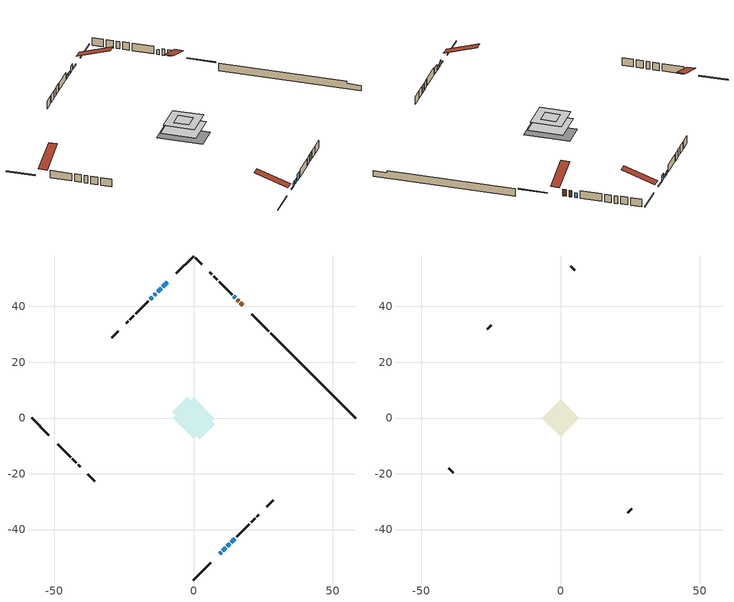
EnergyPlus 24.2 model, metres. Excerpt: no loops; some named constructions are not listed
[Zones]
conditioned space
 floor outside (Floor1 construction): -1.42,0 0,1.42 1.42,0 0,-1.42 z0.92
 floor adiabatic (AdiabaticFloorConstruction): -7.4,0 0,7.4 7.4,0 0,-7.4 z0.92
 floor foundation (Slab1 construction): -7.6,2.22 -2.22,7.6 7.6,-2.22 2.22,-7.6 z-1.52
 wall outside (RimJoist1 construction): 0,-58.1 6.23,-51.87 / -58.1,0 -51.87,-6.23 / 0,58.1 -6.23,51.87 / 27.05,31.05 20.82,37.28 z0.92:1.22
 wall outside (AdiabaticWallConstruction 1): 17.61,40.49 16.85,41.25 / 16.19,41.9 15.61,42.49 z0.92:2.95
 wall outside (AdiabaticWallConstruction): 14.95,43.14 14.48,43.61 z0.92:2.45; -9.44,48.65 -10.95,47.14 z0.92:1.38; 9.44,-48.66 9.91,-48.18 z0.92:1.4; -11.61,46.49 -12.83,45.27 z0.92:2.93; -13.49,44.61 -14.08,44.02 z0.92:1.84; -14.74,43.36 -15.53,42.57 z0.92:2.04; 10.57,-47.53 11.5,-46.59 z0.92:2.44; 12.16,-45.94 12.91,-45.18 z0.92:2.14; 13.57,-44.53 14.79,-43.3 z0.92:2.98
 wall outside (Wall1 construction): 15.45,-42.65 20.03,-38.07 / -48.65,-9.44 -44.08,-14.02 / -16.18,41.91 -20.76,37.34 / 13.83,44.27 9.25,48.84 z0.92:3.36
 wall outside (Wall2 construction): 20.68,-37.41 22.06,-36.04 / -43.42,-14.68 -42.05,-16.05 / -21.42,36.68 -22.79,35.3 / 8.6,49.5 7.22,50.88 z0.92:3.36
 wall outside (Wall3 construction): 22.71,-35.38 23.46,-34.64 / -41.39,-16.71 -40.64,-17.45 / -23.45,34.65 -24.19,33.9 / 6.56,51.53 5.82,52.28 z0.92:3.36
 wall outside (Wall6 construction): 26.25,-31.84 28.62,-29.47 / -37.85,-20.25 -35.48,-22.61 / -26.99,31.11 -29.36,28.74 / 3.02,55.07 0.66,57.44 z0.92:3.36
 wall foundation (FoundationWall1 construction): 27.71,30.39,-1.52 27.71,30.39,0.92 55.06,3.04,0.92 55.06,3.04,0.23 58.1,0,0.23 58.1,0,-1.52
 window (WindowConstruction): 14.95,43.14 14.49,43.61 z0.92:2.44
 window (WindowConstruction 7): -9.44,48.65 -10.95,47.15 z0.92:1.38
 window (WindowConstruction 8): 9.44,-48.65 9.91,-48.19 z0.92:1.4
 window (WindowConstruction 1): -11.61,46.49 -12.83,45.27 z0.92:2.93
 window (WindowConstruction 2): -13.49,44.61 -14.08,44.02 z0.92:1.83
 window (WindowConstruction 3): -14.74,43.36 -15.53,42.57 z0.92:2.04
 window (WindowConstruction 4): 10.57,-47.53 11.5,-46.59 z0.92:2.44
 window (WindowConstruction 6): 12.16,-45.94 12.91,-45.18 z0.92:2.14
 window (WindowConstruction 5): 13.57,-44.53 14.79,-43.3 z0.92:2.98
 door (Door): 17.61,40.49 16.85,41.25 z0.92:2.95
 door (Door 1): 16.19,41.9 15.61,42.49 z0.92:2.95
 ceiling adiabatic (AdiabaticFloorConstruction): 0,-7.4 7.4,0 0,7.4 -7.4,0 z0.92
attic - vented
 floor to conditioned space (Floor2 construction Reversed): -3.23,0 0,3.23 3.23,0 0,-3.23 z3.36
 floor to conditioned space (Floor3 construction Reversed): -6.66,0 0,6.66 6.66,0 0,-6.66 z3.36
 wall outside (Wall4 construction): 24.12,-33.98 25.6,-32.5 / -39.99,-18.11 -38.51,-19.59 / -24.85,33.24 -26.33,31.76 / 5.16,52.93 3.68,54.41 z0.92:3.36
 roof outside (Roof1 construction): 8.79,-49.31,3.36 1.58,-42.11,6.75 -0.31,-44.01,6.75 6.89,-51.21,3.36; -49.31,-8.79,3.36 -42.11,-1.58,6.75 -44.01,0.31,6.75 -51.21,-6.89,3.36; -8.79,49.31,3.36 -1.58,42.11,6.75 0.31,44.01,6.75 -6.89,51.21,3.36; 18.26,39.83,3.36 11.06,32.63,6.75 12.96,30.73,6.75 20.16,37.93,3.36
[Material] Roughness=Rough; Thermal Absorptance=0.9
Name | Thickness {m} | Conductivity {W/m-K} | Density {kg/m3} | Specific Heat {J/kg-K} | Solar Absorptance | Visible Absorptance
ceiling loosefill ins | 0.169333 | 0.0480833 | 16.02 | 1046.75 | 0.7 | 0.7
ceiling stud and cavity | 0.1397 | 0.164942 | 65.682 | 1177.47 | 0.7 | 0.7
ceiling stud and cavity 1 | 0.1397 | 0.139924 | 65.682 | 1177.47 | 0.7 | 0.7
gypsum board | 0.0127 | 0.160291 | 801 | 837.4 | 0.6 | 0.6
[Construction]
Floor2 construction: ceiling loosefill ins, ceiling stud and cavity, gypsum board
Floor3 construction: ceiling loosefill ins, ceiling stud and cavity 1, gypsum board
[EnergyManagementSystem:OutputVariable] Type of Data in Variable=Summed; Update Frequency=ZoneTimestep; Units=J
Name | EMS Variable | EMS Program or Subroutine
Energy Management System Output Variable 35 | loads_clg_floors | component_loads_program
Energy Management System Output Variable 36 | loads_clg_slabs | component_loads_program
Energy Management System Output Variable 37 | loads_clg_internal_mass | component_loads_program
Energy Management System Output Variable 38 | loads_clg_infil | component_loads_program
Energy Management System Output Variable 39 | loads_clg_natvent | component_loads_program
Energy Management System Output Variable 40 | loads_clg_mechvent | component_loads_program
Energy Management System Output Variable 41 | loads_clg_whf | component_loads_program
Energy Management System Output Variable 42 | loads_clg_ducts | component_loads_program
Energy Management System Output Variable 43 | loads_clg_intgains | component_loads_program
Energy Management System Output Variable 44 | loads_clg_lighting | component_loads_program
Energy Management System Output Variable 45 | loads_htg_tot | total_loads_program
Energy Management System Output Variable 46 | loads_clg_tot | total_loads_program
[Schedule:Day:Interval]
interior lighting schedule day: No, 01:00, 0.108182, 04:00, 0.0901515, 05:00, 0.0991667, 06:00, 0.162273, 07:00, 0.270455, 08:00, 0.342576, 10:00, 0.369621, 11:00, 0.351591, 12:00, 0.333561, 13:00, 0.324545, 14:00, 0.31553, 15:00, 0.333561, 16:00, 0.369621, 17:00, 0.450758, 18:00, 0.585985, 19:00, 0.775303, 20:00, 0.955606, 21:00, 0.991667, 22:00, 0.712197, 23:00, 0.360606, 24:00, 0.162273
interior lighting schedule day 1: No, 01:00, 0.100909, 04:00, 0.0840909, 05:00, 0.0925, 06:00, 0.151364, 07:00, 0.252273, 08:00, 0.319545, 10:00, 0.344773, 11:00, 0.327955, 12:00, 0.311136, 13:00, 0.302727, 14:00, 0.294318, 15:00, 0.311136, 16:00, 0.344773, 17:00, 0.420455, 18:00, 0.546591, 19:00, 0.723182, 20:00, 0.891364, 21:00, 0.925, 22:00, 0.664318, 23:00, 0.336364, 24:00, 0.151364
interior lighting schedule day 2: No, 01:00, 0.0927273, 04:00, 0.0772727, 05:00, 0.085, 06:00, 0.139091, 07:00, 0.231818, 08:00, 0.293636, 10:00, 0.316818, 11:00, 0.301364, 12:00, 0.285909, 13:00, 0.278182, 14:00, 0.270455, 15:00, 0.285909, 16:00, 0.316818, 17:00, 0.386364, 18:00, 0.502273, 19:00, 0.664545, 20:00, 0.819091, 21:00, 0.85, 22:00, 0.610455, 23:00, 0.309091, 24:00, 0.139091
interior lighting schedule day 3: No, 01:00, 0.0845455, 04:00, 0.0704545, 05:00, 0.0775, 06:00, 0.126818, 07:00, 0.211364, 08:00, 0.267727, 10:00, 0.288864, 11:00, 0.274773, 12:00, 0.260682, 13:00, 0.253636, 14:00, 0.246591, 15:00, 0.260682, 16:00, 0.288864, 17:00, 0.352273, 18:00, 0.457955, 19:00, 0.605909, 20:00, 0.746818, 21:00, 0.775, 22:00, 0.556591, 23:00, 0.281818, 24:00, 0.126818
interior lighting schedule day 4: No, 01:00, 0.0763636, 04:00, 0.0636364, 05:00, 0.07, 06:00, 0.114545, 07:00, 0.190909, 08:00, 0.241818, 10:00, 0.260909, 11:00, 0.248182, 12:00, 0.235455, 13:00, 0.229091, 14:00, 0.222727, 15:00, 0.235455, 16:00, 0.260909, 17:00, 0.318182, 18:00, 0.413636, 19:00, 0.547273, 20:00, 0.674545, 21:00, 0.7, 22:00, 0.502727, 23:00, 0.254545, 24:00, 0.114545
interior lighting schedule day 5: No, 01:00, 0.0727273, 04:00, 0.0606061, 05:00, 0.0666667, 06:00, 0.109091, 07:00, 0.181818, 08:00, 0.230303, 10:00, 0.248485, 11:00, 0.236364, 12:00, 0.224242, 13:00, 0.218182, 14:00, 0.212121, 15:00, 0.224242, 16:00, 0.248485, 17:00, 0.30303, 18:00, 0.393939, 19:00, 0.521212, 20:00, 0.642424, 21:00, 0.666667, 22:00, 0.478788, 23:00, 0.242424, 24:00, 0.109091
interior lighting schedule day 6: No, 01:00, 0.0745455, 04:00, 0.0621212, 05:00, 0.0683333, 06:00, 0.111818, 07:00, 0.186364, 08:00, 0.236061, 10:00, 0.254697, 11:00, 0.242273, 12:00, 0.229848, 13:00, 0.223636, 14:00, 0.217424, 15:00, 0.229848, 16:00, 0.254697, 17:00, 0.310606, 18:00, 0.403788, 19:00, 0.534242, 20:00, 0.658485, 21:00, 0.683333, 22:00, 0.490758, 23:00, 0.248485, 24:00, 0.111818
interior lighting schedule day 7: No, 01:00, 0.08, 04:00, 0.0666667, 05:00, 0.0733333, 06:00, 0.12, 07:00, 0.2, 08:00, 0.253333, 10:00, 0.273333, 11:00, 0.26, 12:00, 0.246667, 13:00, 0.24, 14:00, 0.233333, 15:00, 0.246667, 16:00, 0.273333, 17:00, 0.333333, 18:00, 0.433333, 19:00, 0.573333, 20:00, 0.706667, 21:00, 0.733333, 22:00, 0.526667, 23:00, 0.266667, 24:00, 0.12
interior lighting schedule day 8: No, 01:00, 0.0890909, 04:00, 0.0742424, 05:00, 0.0816667, 06:00, 0.133636, 07:00, 0.222727, 08:00, 0.282121, 10:00, 0.304394, 11:00, 0.289545, 12:00, 0.274697, 13:00, 0.267273, 14:00, 0.259848, 15:00, 0.274697, 16:00, 0.304394, 17:00, 0.371212, 18:00, 0.482576, 19:00, 0.638485, 20:00, 0.78697, 21:00, 0.816667, 22:00, 0.586515, 23:00, 0.29697, 24:00, 0.133636
interior lighting schedule day 9: No, 01:00, 0.0972727, 04:00, 0.0810606, 05:00, 0.0891667, 06:00, 0.145909, 07:00, 0.243182, 08:00, 0.30803, 10:00, 0.332348, 11:00, 0.316136, 12:00, 0.299924, 13:00, 0.291818, 14:00, 0.283712, 15:00, 0.299924, 16:00, 0.332348, 17:00, 0.405303, 18:00, 0.526894, 19:00, 0.697121, 20:00, 0.859242, 21:00, 0.891667, 22:00, 0.640379, 23:00, 0.324242, 24:00, 0.145909
interior lighting schedule day 10: No, 01:00, 0.105455, 04:00, 0.0878788, 05:00, 0.0966667, 06:00, 0.158182, 07:00, 0.263636, 08:00, 0.333939, 10:00, 0.360303, 11:00, 0.342727, 12:00, 0.325152, 13:00, 0.316364, 14:00, 0.307576, 15:00, 0.325152, 16:00, 0.360303, 17:00, 0.439394, 18:00, 0.571212, 19:00, 0.755758, 20:00, 0.931515, 21:00, 0.966667, 22:00, 0.694242, 23:00, 0.351515, 24:00, 0.158182
interior lighting schedule day 11: No, 01:00, 0.109091, 04:00, 0.0909091, 05:00, 0.1, 06:00, 0.163636, 07:00, 0.272727, 08:00, 0.345455, 10:00, 0.372727, 11:00, 0.354545, 12:00, 0.336364, 13:00, 0.327273, 14:00, 0.318182, 15:00, 0.336364, 16:00, 0.372727, 17:00, 0.454545, 18:00, 0.590909, 19:00, 0.781818, 20:00, 0.963636, 21:00, 1, 22:00, 0.718182, 23:00, 0.363636, 24:00, 0.163636
interior lighting schedule default day; occupants schedule default day; clothes dryer schedule default day; cooking range schedule default day; mech vent bath fan 0 schedule default day; mech vent range fan 0 schedule default day; misc plug loads schedule default day; general water use schedule default day; heating setpoint default day; cooling setpoint default day; clothes dryer exhaust 0 schedule default day; cooling season schedule day; cooling season schedule day 2; cooling season schedule default day; exterior lighting schedule default day; natural vent schedule default day: No, 24:00, 0
occupants schedule day: No, 05:00, 0.426829, 06:00, 0.719512, 07:00, 1, 08:00, 0.670732, 09:00, 0.329268, 14:00, 0.170732, 15:00, 0.231707, 16:00, 0.329268, 17:00, 0.5, 18:00, 0.670732, 19:00, 0.829268, 21:00, 1, 22:00, 0.853659, 23:00, 0.646341, 24:00, 0.426829
clothes dryer schedule day; clothes dryer exhaust 0 schedule day: No, 01:00, 0.123457, 02:00, 0.0740741, 03:00, 0.0493827, 04:00, 0.0246914, 05:00, 0.0493827, 06:00, 0.0740741, 07:00, 0.197531, 08:00, 0.395062, 09:00, 0.592593, 10:00, 0.839506, 11:00, 0.962963, 12:00, 1, 13:00, 0.91358, 14:00, 0.82716, 15:00, 0.716049, 16:00, 0.753086, 17:00, 0.679012, 18:00, 0.666667, 20:00, 0.62963, 21:00, 0.641975, 22:00, 0.666667, 23:00, 0.54321, 24:00, 0.296296
cooking range schedule day: No, 05:00, 0.0597015, 06:00, 0.11194, 07:00, 0.171642, 08:00, 0.291045, 11:00, 0.343284, 12:00, 0.402985, 13:00, 0.462687, 14:00, 0.343284, 15:00, 0.291045, 16:00, 0.402985, 17:00, 0.567164, 18:00, 1, 19:00, 0.850746, 20:00, 0.432836, 21:00, 0.291045, 22:00, 0.231343, 23:00, 0.171642, 24:00, 0.11194
mech vent bath fan 0 schedule day: No, 07:00, 0, 08:00, 1, 09:00, 0.2, 24:00, 0
mech vent range fan 0 schedule day: No, 18:00, 0, 19:00, 1, 20:00, 0.2, 24:00, 0
misc plug loads schedule day: No, 06:00, 0.705882, 07:00, 0.745098, 08:00, 0.803922, 15:00, 0.823529, 16:00, 0.862745, 17:00, 0.921569, 18:00, 0.980392, 19:00, 1, 20:00, 0.980392, 21:00, 0.941176, 22:00, 0.862745, 23:00, 0.784314, 24:00, 0.72549
general water use schedule day: No, 01:00, 0.315068, 03:00, 0.287671, 04:00, 0.342466, 05:00, 0.369863, 06:00, 0.520548, 07:00, 0.60274, 08:00, 0.534247, 10:00, 0.506849, 11:00, 0.465753, 14:00, 0.479452, 15:00, 0.534247, 16:00, 0.589041, 17:00, 0.69863, 18:00, 0.876712, 19:00, 0.890411, 20:00, 0.986301, 21:00, 1, 22:00, 0.863014, 23:00, 0.616438, 24:00, 0.465753
heating setpoint day: No, 07:00, 18, 23:00, 21, 24:00, 18
cooling setpoint day: No, 24:00, 25
cooling season schedule day 1: No, 24:00, 1
exterior lighting schedule day: No, 01:00, 0.566667, 03:00, 0.524167, 05:00, 0.495833, 06:00, 0.5525, 07:00, 0.623333, 08:00, 0.580833, 09:00, 0.439167, 10:00, 0.354167, 12:00, 0.34, 13:00, 0.354167, 14:00, 0.396667, 15:00, 0.425, 16:00, 0.495833, 17:00, 0.623333, 18:00, 0.793333, 19:00, 0.906667, 20:00, 0.963333, 21:00, 0.991667, 22:00, 0.920833, 23:00, 0.793333, 24:00, 0.665833
exterior lighting schedule day 1: No, 01:00, 0.528571, 03:00, 0.488929, 05:00, 0.4625, 06:00, 0.515357, 07:00, 0.581429, 08:00, 0.541786, 09:00, 0.409643, 10:00, 0.330357, 12:00, 0.317143, 13:00, 0.330357, 14:00, 0.37, 15:00, 0.396429, 16:00, 0.4625, 17:00, 0.581429, 18:00, 0.74, 19:00, 0.845714, 20:00, 0.898571, 21:00, 0.925, 22:00, 0.858929, 23:00, 0.74, 24:00, 0.621071
exterior lighting schedule day 10: No, 01:00, 0.552381, 03:00, 0.510952, 05:00, 0.483333, 06:00, 0.538571, 07:00, 0.607619, 08:00, 0.56619, 09:00, 0.428095, 10:00, 0.345238, 12:00, 0.331429, 13:00, 0.345238, 14:00, 0.386667, 15:00, 0.414286, 16:00, 0.483333, 17:00, 0.607619, 18:00, 0.773333, 19:00, 0.88381, 20:00, 0.939048, 21:00, 0.966667, 22:00, 0.897619, 23:00, 0.773333, 24:00, 0.649048
exterior lighting schedule day 11: No, 01:00, 0.571429, 03:00, 0.528571, 05:00, 0.5, 06:00, 0.557143, 07:00, 0.628571, 08:00, 0.585714, 09:00, 0.442857, 10:00, 0.357143, 12:00, 0.342857, 13:00, 0.357143, 14:00, 0.4, 15:00, 0.428571, 16:00, 0.5, 17:00, 0.628571, 18:00, 0.8, 19:00, 0.914286, 20:00, 0.971429, 21:00, 1, 22:00, 0.928571, 23:00, 0.8, 24:00, 0.671429
exterior lighting schedule day 2: No, 01:00, 0.485714, 03:00, 0.449286, 05:00, 0.425, 06:00, 0.473571, 07:00, 0.534286, 08:00, 0.497857, 09:00, 0.376429, 10:00, 0.303571, 12:00, 0.291429, 13:00, 0.303571, 14:00, 0.34, 15:00, 0.364286, 16:00, 0.425, 17:00, 0.534286, 18:00, 0.68, 19:00, 0.777143, 20:00, 0.825714, 21:00, 0.85, 22:00, 0.789286, 23:00, 0.68, 24:00, 0.570714
exterior lighting schedule day 3: No, 01:00, 0.442857, 03:00, 0.409643, 05:00, 0.3875, 06:00, 0.431786, 07:00, 0.487143, 08:00, 0.453929, 09:00, 0.343214, 10:00, 0.276786, 12:00, 0.265714, 13:00, 0.276786, 14:00, 0.31, 15:00, 0.332143, 16:00, 0.3875, 17:00, 0.487143, 18:00, 0.62, 19:00, 0.708571, 20:00, 0.752857, 21:00, 0.775, 22:00, 0.719643, 23:00, 0.62, 24:00, 0.520357
exterior lighting schedule day 4: No, 01:00, 0.4, 03:00, 0.37, 05:00, 0.35, 06:00, 0.39, 07:00, 0.44, 08:00, 0.41, 09:00, 0.31, 10:00, 0.25, 12:00, 0.24, 13:00, 0.25, 14:00, 0.28, 15:00, 0.3, 16:00, 0.35, 17:00, 0.44, 18:00, 0.56, 19:00, 0.64, 20:00, 0.68, 21:00, 0.7, 22:00, 0.65, 23:00, 0.56, 24:00, 0.47
exterior lighting schedule day 5: No, 01:00, 0.380952, 03:00, 0.352381, 05:00, 0.333333, 06:00, 0.371429, 07:00, 0.419048, 08:00, 0.390476, 09:00, 0.295238, 10:00, 0.238095, 12:00, 0.228571, 13:00, 0.238095, 14:00, 0.266667, 15:00, 0.285714, 16:00, 0.333333, 17:00, 0.419048, 18:00, 0.533333, 19:00, 0.609524, 20:00, 0.647619, 21:00, 0.666667, 22:00, 0.619048, 23:00, 0.533333, 24:00, 0.447619
exterior lighting schedule day 6: No, 01:00, 0.390476, 03:00, 0.36119, 05:00, 0.341667, 06:00, 0.380714, 07:00, 0.429524, 08:00, 0.400238, 09:00, 0.302619, 10:00, 0.244048, 12:00, 0.234286, 13:00, 0.244048, 14:00, 0.273333, 15:00, 0.292857, 16:00, 0.341667, 17:00, 0.429524, 18:00, 0.546667, 19:00, 0.624762, 20:00, 0.66381, 21:00, 0.683333, 22:00, 0.634524, 23:00, 0.546667, 24:00, 0.45881
exterior lighting schedule day 7: No, 01:00, 0.419048, 03:00, 0.387619, 05:00, 0.366667, 06:00, 0.408571, 07:00, 0.460952, 08:00, 0.429524, 09:00, 0.324762, 10:00, 0.261905, 12:00, 0.251429, 13:00, 0.261905, 14:00, 0.293333, 15:00, 0.314286, 16:00, 0.366667, 17:00, 0.460952, 18:00, 0.586667, 19:00, 0.670476, 20:00, 0.712381, 21:00, 0.733333, 22:00, 0.680952, 23:00, 0.586667, 24:00, 0.492381
exterior lighting schedule day 8: No, 01:00, 0.466667, 03:00, 0.431667, 05:00, 0.408333, 06:00, 0.455, 07:00, 0.513333, 08:00, 0.478333, 09:00, 0.361667, 10:00, 0.291667, 12:00, 0.28, 13:00, 0.291667, 14:00, 0.326667, 15:00, 0.35, 16:00, 0.408333, 17:00, 0.513333, 18:00, 0.653333, 19:00, 0.746667, 20:00, 0.793333, 21:00, 0.816667, 22:00, 0.758333, 23:00, 0.653333, 24:00, 0.548333
exterior lighting schedule day 9: No, 01:00, 0.509524, 03:00, 0.47131, 05:00, 0.445833, 06:00, 0.496786, 07:00, 0.560476, 08:00, 0.522262, 09:00, 0.394881, 10:00, 0.318452, 12:00, 0.305714, 13:00, 0.318452, 14:00, 0.356667, 15:00, 0.382143, 16:00, 0.445833, 17:00, 0.560476, 18:00, 0.713333, 19:00, 0.815238, 20:00, 0.86619, 21:00, 0.891667, 22:00, 0.827976, 23:00, 0.713333, 24:00, 0.59869
[Schedule:Week:Daily]
heating setpoint Week Rule - Jan1-Dec31: heating setpoint day, heating setpoint day, heating setpoint day, heating setpoint day, heating setpoint day, heating setpoint day, heating setpoint day, heating setpoint default day, heating setpoint default day, heating setpoint default day, heating setpoint default day, heating setpoint default day
cooling setpoint Week Rule - Jan1-Dec31: cooling setpoint day, cooling setpoint day, cooling setpoint day, cooling setpoint day, cooling setpoint day, cooling setpoint day, cooling setpoint day, cooling setpoint default day, cooling setpoint default day, cooling setpoint default day, cooling setpoint default day, cooling setpoint default day
clothes dryer exhaust 0 schedule Week Rule - Jan1-Dec31: clothes dryer exhaust 0 schedule day, clothes dryer exhaust 0 schedule day, clothes dryer exhaust 0 schedule day, clothes dryer exhaust 0 schedule day, clothes dryer exhaust 0 schedule day, clothes dryer exhaust 0 schedule day, clothes dryer exhaust 0 schedule day, clothes dryer exhaust 0 schedule default day, clothes dryer exhaust 0 schedule default day, clothes dryer exhaust 0 schedule default day, clothes dryer exhaust 0 schedule default day, clothes dryer exhaust 0 schedule default day
cooling season schedule Week Rule - Jan1-May26: cooling season schedule day, cooling season schedule day, cooling season schedule day, cooling season schedule day, cooling season schedule day, cooling season schedule day, cooling season schedule day, cooling season schedule default day, cooling season schedule default day, cooling season schedule default day, cooling season schedule default day, cooling season schedule default day
cooling season schedule Week Rule - May27-Jun2: cooling season schedule day, cooling season schedule day, cooling season schedule day, cooling season schedule day, cooling season schedule day, cooling season schedule day 1, cooling season schedule day 1, cooling season schedule default day, cooling season schedule default day, cooling season schedule default day, cooling season schedule default day, cooling season schedule default day
cooling season schedule Week Rule - Jun3-Aug25: cooling season schedule day 1, cooling season schedule day 1, cooling season schedule day 1, cooling season schedule day 1, cooling season schedule day 1, cooling season schedule day 1, cooling season schedule day 1, cooling season schedule default day, cooling season schedule default day, cooling season schedule default day, cooling season schedule default day, cooling season schedule default day
cooling season schedule Week Rule - Aug26-Sep1: cooling season schedule day 1, cooling season schedule day 1, cooling season schedule day 1, cooling season schedule day 1, cooling season schedule day 1, cooling season schedule day 1, cooling season schedule day 2, cooling season schedule default day, cooling season schedule default day, cooling season schedule default day, cooling season schedule default day, cooling season schedule default day
cooling season schedule Week Rule - Sep2-Dec31: cooling season schedule day 2, cooling season schedule day 2, cooling season schedule day 2, cooling season schedule day 2, cooling season schedule day 2, cooling season schedule day 2, cooling season schedule day 2, cooling season schedule default day, cooling season schedule default day, cooling season schedule default day, cooling season schedule default day, cooling season schedule default day
exterior lighting schedule Week Rule - Jul29-Aug4: exterior lighting schedule day 6, exterior lighting schedule day 6, exterior lighting schedule day 6, exterior lighting schedule day 7, exterior lighting schedule day 7, exterior lighting schedule day 7, exterior lighting schedule day 7, exterior lighting schedule default day, exterior lighting schedule default day, exterior lighting schedule default day, exterior lighting schedule default day, exterior lighting schedule default day
exterior lighting schedule Week Rule - Aug5-Aug25: exterior lighting schedule day 7, exterior lighting schedule day 7, exterior lighting schedule day 7, exterior lighting schedule day 7, exterior lighting schedule day 7, exterior lighting schedule day 7, exterior lighting schedule day 7, exterior lighting schedule default day, exterior lighting schedule default day, exterior lighting schedule default day, exterior lighting schedule default day, exterior lighting schedule default day
exterior lighting schedule Week Rule - Aug26-Sep1: exterior lighting schedule day 7, exterior lighting schedule day 7, exterior lighting schedule day 7, exterior lighting schedule day 7, exterior lighting schedule day 7, exterior lighting schedule day 7, exterior lighting schedule day 8, exterior lighting schedule default day, exterior lighting schedule default day, exterior lighting schedule default day, exterior lighting schedule default day, exterior lighting schedule default day
exterior lighting schedule Week Rule - Sep2-Sep29: exterior lighting schedule day 8, exterior lighting schedule day 8, exterior lighting schedule day 8, exterior lighting schedule day 8, exterior lighting schedule day 8, exterior lighting schedule day 8, exterior lighting schedule day 8, exterior lighting schedule default day, exterior lighting schedule default day, exterior lighting schedule default day, exterior lighting schedule default day, exterior lighting schedule default day
exterior lighting schedule Week Rule - Sep30-Oct6: exterior lighting schedule day 8, exterior lighting schedule day 9, exterior lighting schedule day 9, exterior lighting schedule day 9, exterior lighting schedule day 9, exterior lighting schedule day 9, exterior lighting schedule day 9, exterior lighting schedule default day, exterior lighting schedule default day, exterior lighting schedule default day, exterior lighting schedule default day, exterior lighting schedule default day
exterior lighting schedule Week Rule - Oct7-Oct27: exterior lighting schedule day 9, exterior lighting schedule day 9, exterior lighting schedule day 9, exterior lighting schedule day 9, exterior lighting schedule day 9, exterior lighting schedule day 9, exterior lighting schedule day 9, exterior lighting schedule default day, exterior lighting schedule default day, exterior lighting schedule default day, exterior lighting schedule default day, exterior lighting schedule default day
exterior lighting schedule Week Rule - Oct28-Nov3: exterior lighting schedule day 9, exterior lighting schedule day 9, exterior lighting schedule day 9, exterior lighting schedule day 9, exterior lighting schedule day 10, exterior lighting schedule day 10, exterior lighting schedule day 10, exterior lighting schedule default day, exterior lighting schedule default day, exterior lighting schedule default day, exterior lighting schedule default day, exterior lighting schedule default day
exterior lighting schedule Week Rule - Nov4-Nov24: exterior lighting schedule day 10, exterior lighting schedule day 10, exterior lighting schedule day 10, exterior lighting schedule day 10, exterior lighting schedule day 10, exterior lighting schedule day 10, exterior lighting schedule day 10, exterior lighting schedule default day, exterior lighting schedule default day, exterior lighting schedule default day, exterior lighting schedule default day, exterior lighting schedule default day
exterior lighting schedule Week Rule - Nov25-Dec1: exterior lighting schedule day 10, exterior lighting schedule day 10, exterior lighting schedule day 10, exterior lighting schedule day 10, exterior lighting schedule day 10, exterior lighting schedule day 10, exterior lighting schedule day 11, exterior lighting schedule default day, exterior lighting schedule default day, exterior lighting schedule default day, exterior lighting schedule default day, exterior lighting schedule default day
exterior lighting schedule Week Rule - Dec2-Dec31: exterior lighting schedule day 11, exterior lighting schedule day 11, exterior lighting schedule day 11, exterior lighting schedule day 11, exterior lighting schedule day 11, exterior lighting schedule day 11, exterior lighting schedule day 11, exterior lighting schedule default day, exterior lighting schedule default day, exterior lighting schedule default day, exterior lighting schedule default day, exterior lighting schedule default day
natural vent schedule Week Rule - Jan1-Dec31: natural vent schedule default day, natural vent schedule default day, natural vent schedule default day, natural vent schedule default day, natural vent schedule default day, natural vent schedule default day, natural vent schedule default day, natural vent schedule default day, natural vent schedule default day, natural vent schedule default day, natural vent schedule default day, natural vent schedule default day
[Schedule:Year]
heating setpoint: heating setpoint Week Rule - Jan1-Dec31, 1, 1, 12, 31
cooling setpoint: cooling setpoint Week Rule - Jan1-Dec31, 1, 1, 12, 31
clothes dryer exhaust 0 schedule: clothes dryer exhaust 0 schedule Week Rule - Jan1-Dec31, 1, 1, 12, 31
cooling season schedule: cooling season schedule Week Rule - Jan1-May26, 1, 1, 5, 26, cooling season schedule Week Rule - May27-Jun2, 5, 27, 6, 2, cooling season schedule Week Rule - Jun3-Aug25, 6, 3, 8, 25, cooling season schedule Week Rule - Aug26-Sep1, 8, 26, 9, 1, cooling season schedule Week Rule - Sep2-Dec31, 9, 2, 12, 31
natural vent schedule: natural vent schedule Week Rule - Jan1-Dec31, 1, 1, 12, 31
